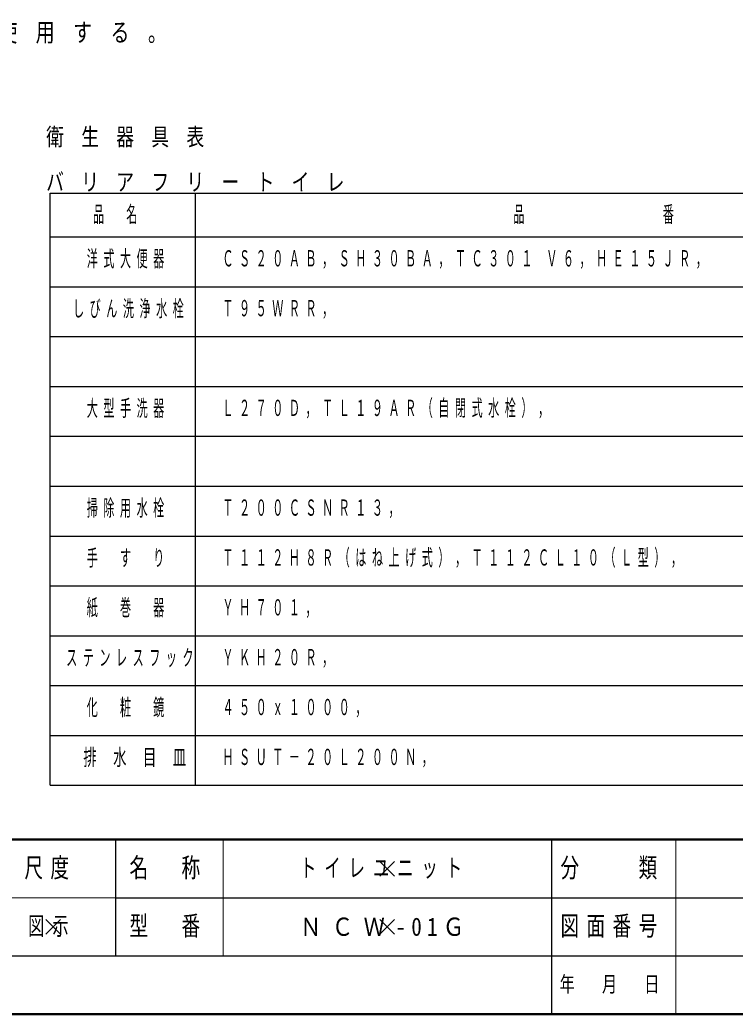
# Model space of a CAD drawing. Units: millimetres, scale not verified. Extents: x -11550 to 5573, y -35640 to 8010.
# Drawn here: x -5970 to -3386, y -35640 to -32051 of the extents above; entities that cross this region are included whole.
import ezdxf

# ---------------------------------------------------------------- set-up
doc = ezdxf.new("R2010")
doc.units = ezdxf.units.MM
doc.header["$LTSCALE"] = 30
doc.layers.add('layer1', color=4, linetype='Continuous', lineweight=25)
doc.styles.add('ＭＳ ゴシック', font='')
doc.styles.get('ＭＳ ゴシック').set_extended_font_data('MS Gothic')

# ---------------------------------------------------------------- blocks, each defined once
blk = doc.blocks.new('x')
at = {"color": 0, "linetype": 'Continuous', "lineweight": -2}
for p, q in [((-0.884, -0.884), (0.884, 0.884)), ((0.884, -0.884), (-0.884, 0.884))]:
    blk.add_line(p, q, dxfattribs=at)

msp = doc.modelspace()

# ---------------------------------------------------------------- linework, layer by layer
at = {"layer": 'layer1', "color": 3}
for p, q in [((-5860.68, -32676.54), (-1033.18, -32676.54)), ((-5860.68, -34814.04), (-5860.68, -32676.54)), ((-5335.68, -34814.04), (-5335.68, -32676.54)), ((-5860.68, -32834.04), (-1033.18, -32834.04)), ((-5860.68, -34814.04), (-1033.18, -34814.04))]:
    msp.add_line(p, q, dxfattribs=at)
at = {"layer": 'layer1'}
for p, q in [((-5860.68, -33014.04), (-1033.18, -33014.04)), ((-5860.68, -33194.04), (-1033.18, -33194.04)), ((-5860.68, -33374.04), (-1033.18, -33374.04)), ((-5860.68, -33554.04), (-1033.18, -33554.04)), ((-5860.68, -33734.04), (-1033.18, -33734.04)), ((-5860.68, -33914.04), (-1033.18, -33914.04)), ((-5860.68, -34094.04), (-1033.18, -34094.04)), ((-5860.68, -34274.04), (-1033.18, -34274.04)), ((-5860.68, -34454.04), (-1033.18, -34454.04)), ((-5860.68, -34634.04), (-1033.18, -34634.04))]:
    msp.add_line(p, q, dxfattribs=at)
at = {"layer": 'layer1', "color": 7, "lineweight": 50}
for p, q in [((-11550, -35010), (0, -35010)), ((-11550, -35640), (0, -35640))]:
    msp.add_line(p, q, dxfattribs=at)
at = {"layer": 'layer1', "color": 6}
for p, q in [((-5625, -35010), (-5625, -35430)), ((-4050, -35010), (-4050, -35640)), ((-5625, -35220), (-2100, -35220)), ((-7275, -35430), (0, -35430))]:
    msp.add_line(p, q, dxfattribs=at)
at = {"layer": 'layer1', "color": 7, "lineweight": 13}
for p, q in [((-5235, -35010), (-5235, -35430)), ((-3600, -35010), (-3600, -35640)), ((-7275, -35220), (-5625, -35220))]:
    msp.add_line(p, q, dxfattribs=at)

# ---------------------------------------------------------------- block references
at = {"layer": 'layer1', "color": 7, "xscale": 30, "yscale": 30}
for p in [(-4642.5, -35115), (-5850, -35325), (-4642.5, -35325)]:
    msp.add_blockref('x', p, dxfattribs=at)

# ---------------------------------------------------------------- texts
at = {"layer": 'layer1', "color": 20, "insert": (-7670.29, -32136.78), "char_height": 67.08, "attachment_point": 7, "style": 'ＭＳ ゴシック'}
msp.add_mtext('\\T1.97;\\W0.75;※\u3000電線はエコケーブルを使用する。', dxfattribs=at)
at = {"layer": 'layer1', "color": 6, "char_height": 62.85, "attachment_point": 7, "style": 'ＭＳ ゴシック'}
for s, insert in [('\\T1.97;\\W0.75;衛生器具表', (-5874.96, -32511.01)), ('\\T1.97;\\W0.75;バリアフリートイレ', (-5874.96, -32670.5))]:
    msp.add_mtext(s, dxfattribs=dict(at, insert=insert))
at = {"layer": 'layer1', "color": 3, "char_height": 58.65, "attachment_point": 4, "style": 'ＭＳ ゴシック'}
for s, insert in [('\\T1.5;\\W0.5;品\u3000名', (-5705.74, -32755.29)), ('\\T1.5;\\W0.5;品\u3000\u3000\u3000\u3000\u3000\u3000\u3000\u3000番', (-4187.37, -32755.29))]:
    msp.add_mtext(s, dxfattribs=dict(at, insert=insert))
at = {"layer": 'layer1', "color": 2, "char_height": 58.65, "attachment_point": 4, "style": 'ＭＳ ゴシック'}
for s, insert in [('\\T1.5;\\W0.5;洋式大便器', (-5728.3, -32915.62)), ('\\T1.5;\\W0.5;ＣＳ２０ＡＢ，ＳＨ３０ＢＡ，ＴＣ３０１\\~Ｖ６，ＨＥ１５ＪＲ，', (-5238.18, -32915.62)), ('\\T1.5;\\W0.5;しびん洗浄水栓', (-5777.8, -33095.62)), ('\\T1.5;\\W0.5;Ｔ９５ＷＲＲ，', (-5238.18, -33095.62)), ('\\T1.5;\\W0.5;大型手洗器', (-5728.3, -33455.62)), ('\\T1.5;\\W0.5;Ｌ２７０Ｄ，ＴＬ１９ＡＲ（自閉式水栓），', (-5238.18, -33455.62)), ('\\T1.5;\\W0.5;掃除用水栓', (-5728.3, -33815.62)), ('\\T1.5;\\W0.5;Ｔ２００ＣＳＮＲ１３，', (-5238.18, -33815.62)), ('\\T1.5;\\W0.5;手\u3000す\u3000り', (-5728.3, -33995.62)), ('\\T1.5;\\W0.5;Ｔ１１２Ｈ８Ｒ（はね上げ式），Ｔ１１２ＣＬ１０（Ｌ型），', (-5238.18, -33995.62)), ('\\T1.5;\\W0.5;紙\u3000巻\u3000器', (-5728.3, -34175.62)), ('\\T1.5;\\W0.5;ＹＨ７０１，', (-5238.18, -34175.62)), ('\\T1.5;\\W0.5;ステンレスフック', (-5802.55, -34355.62)), ('\\T1.5;\\W0.5;ＹＫＨ２０Ｒ，', (-5238.18, -34355.62)), ('\\T1.5;\\W0.5;化\u3000粧\u3000鏡', (-5728.3, -34535.62)), ('\\T1.5;\\W0.5;４５０ｘ１０００，', (-5238.18, -34535.62)), ('\\T1.5;\\W0.6;排\\~水\\~目\\~皿', (-5740.68, -34715.62)), ('\\T1.5;\\W0.5;ＨＳＵＴ－２０Ｌ２００Ｎ，', (-5238.18, -34715.62))]:
    msp.add_mtext(s, dxfattribs=dict(at, insert=insert))
at = {"layer": 'layer1', "attachment_point": 4, "style": 'ＭＳ ゴシック'}
for s, insert, char_height in [('\\T1.4;\\W0.7;尺度', (-5953.5, -35115), 70.38), ('\\T1.4;\\W0.7;名\u3000称', (-5574, -35115), 70.38), ('\\T1.4;\\W0.7;分\u3000\u3000類', (-4017, -35115), 70.38), ('\\T1.4;\\W0.7;型\u3000番', (-5574, -35325), 70.38), ('\\T1.4;\\W0.7;図面番号', (-4017, -35325), 70.38), ('\\T1.4;\\W0.7;年\u3000月\u3000日', (-4020, -35535), 57.18)]:
    msp.add_mtext(s, dxfattribs=dict(at, insert=insert, char_height=char_height))
at = {"layer": 'layer1', "color": 7, "char_height": 65.98, "attachment_point": 4, "style": 'ＭＳ ゴシック'}
for s, insert in [('\\T1.5;\\W0.65;トイレユニット', (-4957.5, -35115)), ('\\T1.5;\\W0.65;図示', (-5940, -35325)), ('\\T1.5;\\W0.85;ＮＣＷ-01Ｇ', (-4957.5, -35325))]:
    msp.add_mtext(s, dxfattribs=dict(at, insert=insert))

doc.saveas('drawing.dxf')
